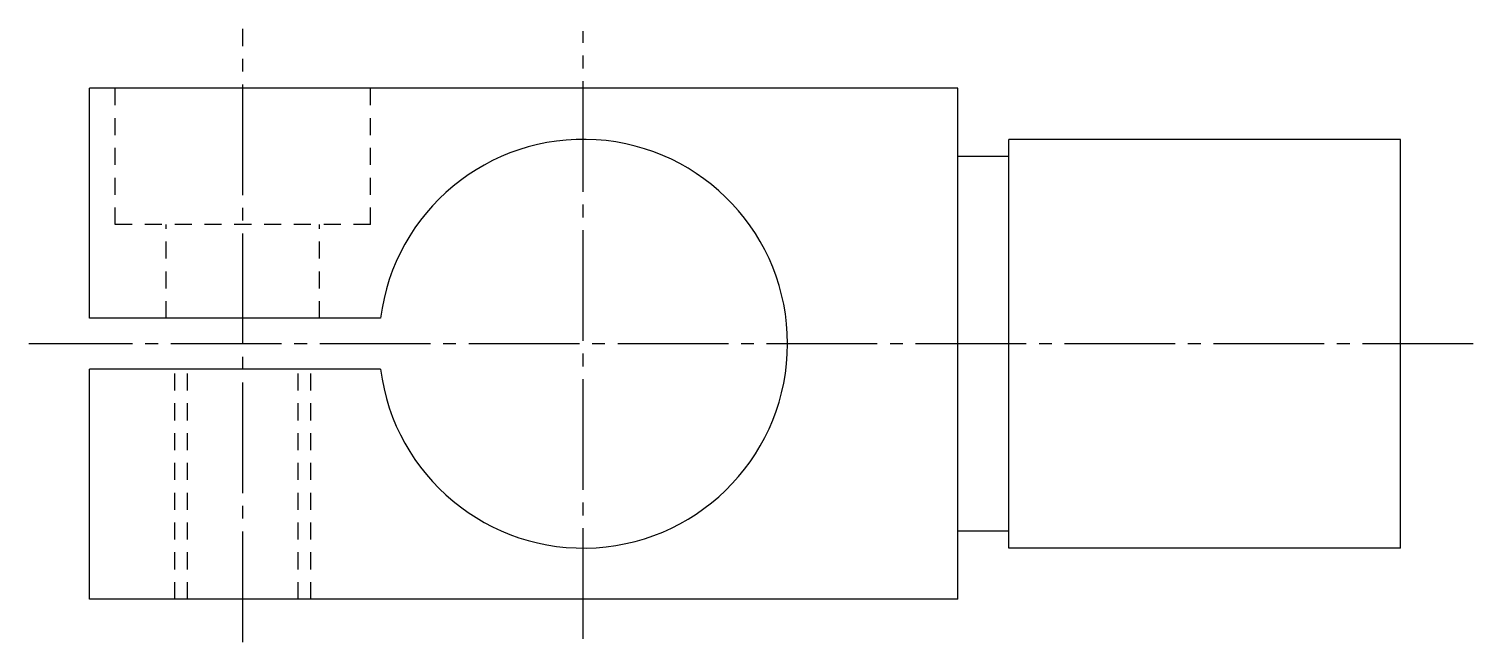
# Model space of a CAD drawing. Extents: x 11 to 173, y 10 to 135.
# Drawn here: x 131.02 to 173.43, y 27.01 to 45.01 of the extents above; entities outside this region: 2.
import ezdxf

# ---------------------------------------------------------------- set-up
doc = ezdxf.new("R2010")
doc.units = 0
doc.header["$LTSCALE"] = 0.25
doc.linetypes.add('CENTER', pattern=[17.5, 13, -1.5, 1.5, -1.5])
doc.linetypes.add('DASHED', pattern=[3.5, 2, -1.5])
doc.layers.get('0').update_dxf_attribs({"linetype": 'CONTINUOUS'})
doc.layers.add('CENTER', color=1, linetype='CENTER')
doc.styles.get("Standard").update_dxf_attribs({"font": 'txt', "bigfont": 'BIGFONT'})

msp = doc.modelspace()

# ---------------------------------------------------------------- linework, layer by layer
for p, q in [((158.299, 43.267), (132.799, 43.267)), ((132.799, 36.517), (132.799, 43.267)), ((158.299, 28.267), (158.299, 43.267)), ((159.799, 29.767), (159.799, 41.767)), ((171.299, 41.767), (159.799, 41.767)), ((171.299, 29.767), (171.299, 41.767)), ((159.799, 41.267), (158.299, 41.267)), ((141.346, 36.517), (132.799, 36.517)), ((132.799, 28.267), (132.799, 35.017)), ((141.346, 35.017), (132.799, 35.017)), ((132.799, 31.642), (132.799, 31.642)), ((159.799, 30.267), (158.299, 30.267)), ((132.799, 29.954), (132.799, 29.954)), ((171.299, 29.767), (159.799, 29.767)), ((158.299, 28.267), (132.799, 28.267))]:
    msp.add_line(p, q)
at = {"color": 3, "linetype": 'DASHED'}
for p, q in [((133.549, 39.267), (133.549, 43.267)), ((141.049, 39.267), (141.049, 43.267)), ((141.049, 39.267), (133.549, 39.267)), ((135.049, 36.517), (135.049, 39.267)), ((139.549, 36.517), (139.549, 39.267)), ((135.299, 28.267), (135.299, 35.017)), ((135.678, 28.267), (135.678, 35.017)), ((138.92, 28.267), (138.92, 35.017)), ((139.299, 28.267), (139.299, 35.017))]:
    msp.add_line(p, q, dxfattribs=at)
msp.add_arc((147.299, 35.767), 6, 187.1808, 172.8192)
at = {"layer": 'CENTER', "color": 1, "linetype": 'CENTER'}
for p, q in [((137.299, 27.006), (137.299, 45.01)), ((147.299, 27.101), (147.299, 44.945)), ((173.434, 35.767), (131.015, 35.767))]:
    msp.add_line(p, q, dxfattribs=at)

# ---------------------------------------------------------------- texts
for s, p in [('MKA 12-13', (10, 25)), ('MKA12', (10, 10))]:
    msp.add_text(s, height=4).set_placement(p)

doc.saveas('drawing.dxf')
